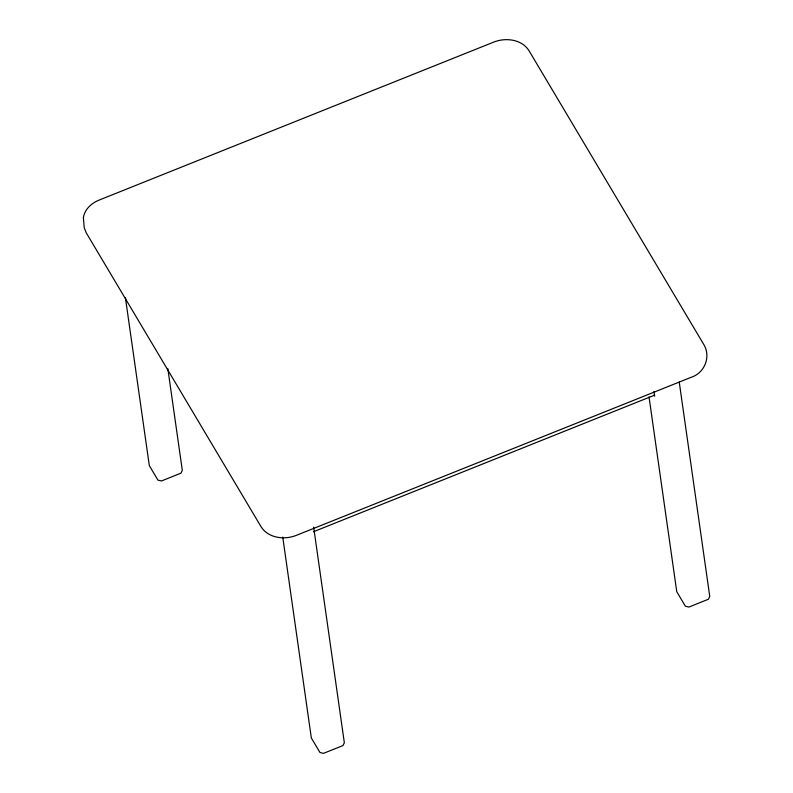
<?xml version="1.0" encoding="UTF-8"?>
<svg xmlns="http://www.w3.org/2000/svg" width="793" height="793" viewBox="0 0 793 793"><rect width="100%" height="100%" fill="white"/><g stroke="black" fill="none" stroke-linecap="round" stroke-linejoin="round"><path stroke-width="1.19" d="M313.483 531.736L654.542 395.192L654.037 395.132M679.244 382.067L709.755 596.465L708.397 599.25L688.909 607.061L685.39 606.219L676.756 591.687L649.031 396.896M654.007 391.494L654.681 396.222M313.651 527.137L344.34 742.754L342.982 745.549L323.494 753.35L319.976 752.507L311.342 737.986L282.744 537.069M167.838 368.695L182.311 470.378L180.953 473.173L161.465 480.974L157.946 480.132L149.312 465.6L125.423 297.762M83.384 217.619L84.236 227.75L86.209 232.775L261.194 526.948C268.53 538.288 284.598 540.073 296.364 535.354L691.01 377.359C704.501 373.196 711.172 356.909 703.887 344.668L528.891 50.504C521.556 39.154 505.488 37.38 493.732 42.098L99.085 200.094C91.582 203.077 84.643 209.302 83.384 217.619"/></g></svg>
